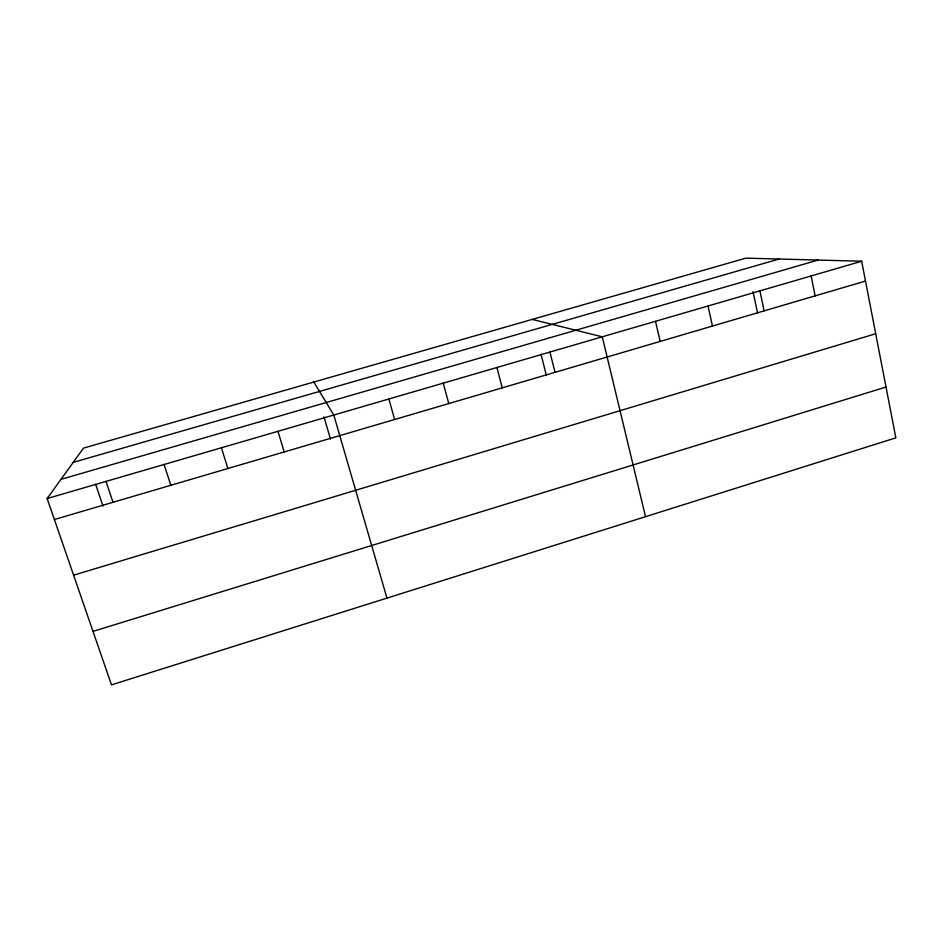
<?xml version="1.0" encoding="UTF-8"?>
<svg xmlns="http://www.w3.org/2000/svg" width="943" height="943" viewBox="0 0 943 943"><rect width="100%" height="100%" fill="white"/><g stroke="black" fill="none" stroke-linecap="round" stroke-linejoin="round"><path stroke-width="1.41" d="M47.15 498.552L83.514 448.102L745.878 258.134L861.666 261.235L895.85 437.847L111.474 684.866L47.15 498.552L861.666 261.235M93.003 631.386L886.019 387.031M73.601 575.171L875.705 333.739M54.388 519.522L865.509 281.061M60.989 479.35L818.1 260.068M73.224 462.376L779.095 259.03M532.253 319.406L602.271 336.816L645.531 516.67M313.807 382.056L333.787 415.038L386.96 598.11M95.644 484.219L102.999 506.12M106.017 481.401L112.995 502.289M164.106 464.475L170.813 485.291M221.416 447.784L227.876 468.518M277.973 431.305L284.185 451.968M323.968 416.841L330.474 439.084M388.881 398.983L394.622 419.494M443.269 383.141L448.774 403.58M496.949 367.499L502.242 387.856M541.023 354.25L546.362 375.455M549.946 352.057L555.014 372.344M655.503 321.304L660.147 341.437M708.04 306.004L712.472 326.054M759.905 290.892L764.136 310.86M753.009 291.611L757.606 313.194M811.11 275.969L815.141 295.866"/></g></svg>
